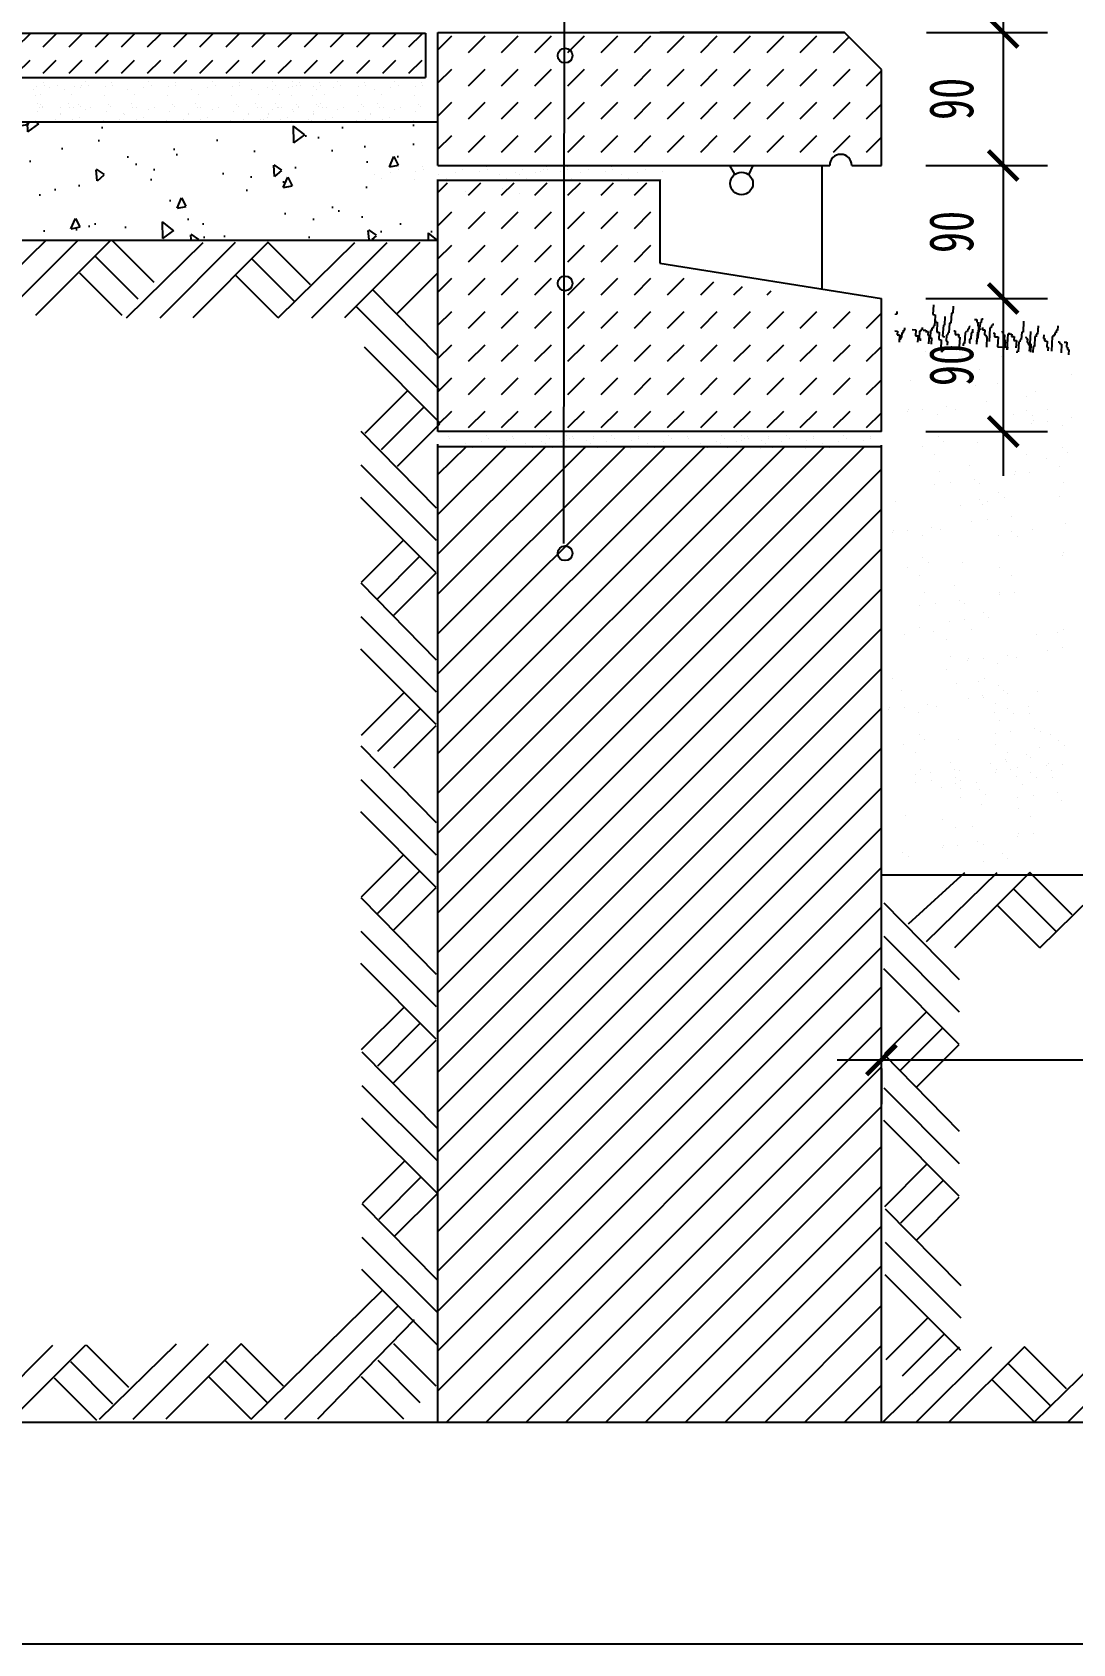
# Model space of a CAD drawing. Extents: x -2485 to 10115, y 1417 to 7253.
# Drawn here: x 2608 to 3312, y 2239 to 3329 of the extents above; entities that cross this region are included whole.
import ezdxf

# ---------------------------------------------------------------- set-up
doc = ezdxf.new("R2010")
doc.units = 0
doc.header["$MEASUREMENT"] = 0
doc.layers.get('0').update_dxf_attribs({"linetype": 'CONTINUOUS'})
doc.layers.get('DEFPOINTS').update_dxf_attribs({"linetype": 'CONTINUOUS'})
for name, color, linetype in [('LEVEL', 2, 'CONTINUOUS'), ('STAIR', 140, 'CONTINUOUS'), ('TEXT', 41, 'CONTINUOUS'), ('TREE', 3, 'CONTINUOUS')]:
    doc.layers.add(name, color=color, linetype=linetype)
doc.styles.add('HZ', font='simplex.shx', dxfattribs={"width": 0.7, "bigfont": 'hztxt.shx'})
doc.styles.add('XREF1$0$STYLE3', font='SimSun.ttf', dxfattribs={"width": 0.7})
doc.dimstyles.new('STANDARD-1', dxfattribs={"dimscale": 0, "dimtxt": 450, "dimasz": 300, "dimexe": 300, "dimexo": 300, "dimgap": 200, "dimtad": 1, "dimdec": 0, "dimzin": 0, "dimtxsty": 'HZ', "dimcen": 300, "dimdle": 300, "dimclrd": 40, "dimclre": 40, "dimclrt": 41, "dimazin": 3, "dimtfac": 1, "dimtdec": 0, "dimtofl": 0, "dimtmove": 0, "dimatfit": 3, "dimtvp": 1.5, "dimtolj": 1, "dimtzin": 0})

# ---------------------------------------------------------------- blocks, each defined once
blk = doc.blocks.new('DI')
at = {"layer": 'STAIR'}
for p, q in [((-51.9, -51), (0, 0)), ((-29.2, -51), (21.8, 0)), ((43.9, 0), (-7.2, -51)), ((73.4, -51), (124.4, 0)), ((146.5, 0), (95.4, -51)), ((72.5, -28.6), (43.9, 0)), ((50.6, -51), (102.6, 0)), ((175.8, -28.6), (147.2, 0)), ((32.8, -11.1), (61.4, -39.7)), ((136.2, -11.1), (164.8, -39.7)), ((21.8, -22.1), (50.4, -50.7)), ((125.2, -22.1), (153.8, -50.7))]:
    blk.add_line(p, q, dxfattribs=at)
blk = doc.blocks.new('_ARCHTICK')
at = {"color": 0, "linetype": 'BYBLOCK', "const_width": 0.15}
blk.add_lwpolyline([(-0.5, -0.5), (0.5, 0.5)], dxfattribs=at)
blk = doc.blocks.new('*D41')
at = {"layer": 'DEFPOINTS', "color": 0, "linetype": 'CONTINUOUS'}
for p in [(3182.5, 2658.5), (4682.3, 2658.5), (4682.3, 2634.3)]:
    blk.add_point(p, dxfattribs=at)
at = {"layer": 'TEXT', "color": 40, "linetype": 'CONTINUOUS'}
for p, q in [((3152.5, 2634.3), (4712.3, 2634.3)), ((3182.5, 2628.5), (3182.5, 2604.3)), ((4682.3, 2628.5), (4682.3, 2604.3))]:
    blk.add_line(p, q, dxfattribs=at)
at = {"layer": 'TEXT', "color": 40, "linetype": 'CONTINUOUS', "xscale": 20, "yscale": 20, "zscale": 20, "rotation": 180}
blk.add_blockref('_ARCHTICK', (3182.5, 2634.3), dxfattribs=at)
at = {"layer": 'TEXT', "color": 40, "linetype": 'CONTINUOUS', "xscale": 20, "yscale": 20, "zscale": 20}
blk.add_blockref('_ARCHTICK', (4682.3, 2634.3), dxfattribs=at)
at = {"layer": 'TEXT', "color": 41, "linetype": 'CONTINUOUS', "insert": (3932.4, 2669.3), "char_height": 30, "attachment_point": 5, "style": 'XREF1$0$STYLE3'}
blk.add_mtext('\\A1;1500', dxfattribs=at)
blk = doc.blocks.new('*D33')
at = {"layer": 'DEFPOINTS', "color": 0, "linetype": 'CONTINUOUS'}
for p in [(3182.5, 3149.3), (3182.5, 3059.3), (3264.9, 3059.3)]:
    blk.add_point(p, dxfattribs=at)
at = {"layer": 'TEXT', "color": 40, "linetype": 'CONTINUOUS'}
for p, q in [((3264.9, 3179.3), (3264.9, 3029.3)), ((3212.5, 3149.3), (3294.9, 3149.3)), ((3212.5, 3059.3), (3294.9, 3059.3))]:
    blk.add_line(p, q, dxfattribs=at)
at = {"layer": 'TEXT', "color": 40, "linetype": 'CONTINUOUS', "xscale": 20, "yscale": 20, "zscale": 20}
for p, rotation in [((3264.9, 3149.3), 90), ((3264.9, 3059.3), 270)]:
    blk.add_blockref('_ARCHTICK', p, dxfattribs=dict(at, rotation=rotation))
at = {"layer": 'TEXT', "color": 41, "linetype": 'CONTINUOUS', "insert": (3229.9, 3104.3), "char_height": 30, "attachment_point": 5, "rotation": 90, "style": 'XREF1$0$STYLE3'}
blk.add_mtext('\\A1;90', dxfattribs=at)
blk = doc.blocks.new('*D34')
at = {"layer": 'DEFPOINTS', "color": 0, "linetype": 'CONTINUOUS'}
for p in [(3182.5, 3239.3), (3182.5, 3149.3), (3264.9, 3149.3)]:
    blk.add_point(p, dxfattribs=at)
at = {"layer": 'TEXT', "color": 40, "linetype": 'CONTINUOUS'}
for p, q in [((3264.9, 3269.3), (3264.9, 3119.3)), ((3212.5, 3239.3), (3294.9, 3239.3)), ((3212.5, 3149.3), (3294.9, 3149.3))]:
    blk.add_line(p, q, dxfattribs=at)
at = {"layer": 'TEXT', "color": 40, "linetype": 'CONTINUOUS', "xscale": 20, "yscale": 20, "zscale": 20}
for p, rotation in [((3264.9, 3239.3), 90), ((3264.9, 3149.3), 270)]:
    blk.add_blockref('_ARCHTICK', p, dxfattribs=dict(at, rotation=rotation))
at = {"layer": 'TEXT', "color": 41, "linetype": 'CONTINUOUS', "insert": (3229.9, 3194.3), "char_height": 30, "attachment_point": 5, "rotation": 90, "style": 'XREF1$0$STYLE3'}
blk.add_mtext('\\A1;90', dxfattribs=at)
blk = doc.blocks.new('*D35')
at = {"layer": 'DEFPOINTS', "color": 0, "linetype": 'CONTINUOUS'}
for p in [(3183, 3329.2), (3182.5, 3239.3), (3264.9, 3239.3)]:
    blk.add_point(p, dxfattribs=at)
at = {"layer": 'TEXT', "color": 40, "linetype": 'CONTINUOUS'}
for p, q in [((3264.9, 3359.2), (3264.9, 3209.3)), ((3213, 3329.2), (3294.9, 3329.2)), ((3212.5, 3239.3), (3294.9, 3239.3))]:
    blk.add_line(p, q, dxfattribs=at)
at = {"layer": 'TEXT', "color": 40, "linetype": 'CONTINUOUS', "xscale": 20, "yscale": 20, "zscale": 20}
for p, rotation in [((3264.9, 3329.2), 90), ((3264.9, 3239.3), 270)]:
    blk.add_blockref('_ARCHTICK', p, dxfattribs=dict(at, rotation=rotation))
at = {"layer": 'TEXT', "color": 41, "linetype": 'CONTINUOUS', "insert": (3229.9, 3284.3), "char_height": 30, "attachment_point": 5, "rotation": 90, "style": 'XREF1$0$STYLE3'}
blk.add_mtext('\\A1;90', dxfattribs=at)

msp = doc.modelspace()

# ---------------------------------------------------------------- hatches: boundary and pattern name
at = {"layer": 'STAIR', "linetype": 'CONTINUOUS'}
h = msp.add_hatch(dxfattribs=at)
h.set_pattern_fill('DASH', color=256, scale=100, angle=45, style=0)
h.set_pattern_definition([(45, (-107860248.553, -19142268.414), (2e-15, 17.6776695297), [12.5, -12.5])])
h.paths.add_polyline_path([(2874, 3298.7), (2874, 3328.7), (2534, 3328.7), (2534, 3298.7)])
at = {"layer": 'STAIR'}
h = msp.add_hatch(dxfattribs=at)
h.set_pattern_fill('DASH', color=256, scale=5, angle=45, style=0)
h.set_pattern_definition([(45, (45244.983, -14712.182), (2e-15, 22.4506403), [15.875, -15.875])])
h.paths.add_polyline_path([(3147.5, 3239.3, -1), (3162.5, 3239.3), (3182.5, 3239.3), (3182.5, 3304.3), (3157.5, 3329.3), (3032.5, 3329.3), (2882.5, 3329.3), (2882.5, 3239.3)])
h = msp.add_hatch(dxfattribs=at)
h.set_pattern_fill('AR-CONC', color=256, scale=0.4, angle=45, style=0)
h.set_pattern_definition([(95, (45244.98, -14712.18), (56.03786, 47.02135), [7.62, -83.82]), (40, (45244.98, -14712.18), (-64.00716, 44.0708), [6.096, -67.056]), (145.451, (45249.65, -14708.264), (-7.96886, 91.0921), [6.476, -71.236]), (91.1842, (45230.61, -14697.81), (88.5641, 64.78137), [11.43, -125.73]), (141.6356, (45237.99, -14692.42), (-2.83446, 137.13057), [9.714, -106.854]), (36.184, (45230.61, -14697.81), (-2.83423, 137.13055), [9.144, -100.584]), (66, (45241.39, -14694.22), (71.80822, 13.95811), [7.62, -83.82]), (11, (45241.39, -14694.22), (-34.61597, 69.57648), [6.096, -67.056]), (116.4514, (45247.375, -14693.06), (37.19202, 83.53458), [6.476, -71.236]), (82.5, (45244.983, -14712.182), (-23.042188, 24.789365), [0, -66.2432, 0, -68.072, 0, -67.31]), (52.5, (45244.983, -14712.182), (-9.43589, 47.2348), [0, -38.8112, 0, -64.7192, 0, -25.654]), (12.5, (45228.962, -14728.203), (39.971145, 36.730478), [0, -25.4, 0, -79.248, 0, -105.156]), (2.5, (45221.78, -14735.387), (34.70556, 49.088957), [0, -33.02, 0, -52.6288, 0, -74.676])])
h.paths.add_polyline_path([(2269.6, 3268.6), (2882, 3268.6), (2882, 3189.3), (2269.6, 3189.3)])
h = msp.add_hatch(dxfattribs=at)
h.set_pattern_fill('DASH', color=256, scale=5, angle=45, style=0)
h.set_pattern_definition([(45, (45244.983, -14718.976), (2e-15, 22.4506403), [15.875, -15.875])])
h.paths.add_polyline_path([(3032.5, 3166.4), (3032.5, 3227.5), (2882.5, 3227.5), (2882.5, 3052.6), (3182.5, 3052.6), (3182.5, 3142.6)])

# ---------------------------------------------------------------- linework, layer by layer
at = {"color": 40, "linetype": 'BYBLOCK'}
for p, q in [((3142.5, 3155.7), (3142.5, 3239.3)), ((4382.5, 2759.3), (3182.5, 2759.3))]:
    msp.add_line(p, q, dxfattribs=at)
at = {"layer": 'LEVEL', "linetype": 'CONTINUOUS'}
for p, q in [((2256, 3328.7), (2874, 3328.7)), ((2874, 3328.7), (2874, 3298.7)), ((2256, 3298.7), (2874, 3298.7)), ((2256, 3268.7), (2882.5, 3268.7)), ((2256, 3188.7), (2882.5, 3188.7))]:
    msp.add_line(p, q, dxfattribs=at)
at = {"layer": 'LEVEL'}
for p, q in [((2882.5, 3329.3), (3157.5, 3329.3)), ((2882.5, 3239.3), (2882.5, 3329.3)), ((3157.5, 3329.3), (3032.5, 3329.3)), ((3182.5, 3304.3), (3157.5, 3329.3)), ((3182.5, 3239.3), (3182.5, 3304.3)), ((2882.5, 3239.3), (3147.5, 3239.3)), ((3083.4, 3233.3), (3079.9, 3239.3)), ((3092.8, 3233), (3095.7, 3239.3)), ((3162.5, 3239.3), (3182.5, 3239.3)), ((2882.5, 3059.3), (2882.5, 3229.8)), ((2882.5, 3229.3), (3032.5, 3229.3)), ((3032.5, 3229.8), (3032.5, 3173.2)), ((3032.5, 3173.2), (3182.5, 3149.3)), ((3182.5, 3059.3), (3182.5, 3149.3)), ((3182.5, 3059.3), (2882.5, 3059.3)), ((2882.5, 2389.3), (2882.5, 3050.7)), ((2882.5, 3049.3), (3182.5, 3049.3)), ((3182.5, 2389.3), (3182.5, 3050)), ((2256, 2389.3), (5279.3, 2389.3)), ((2256, 2239.3), (5279.3, 2239.3))]:
    msp.add_line(p, q, dxfattribs=at)
at = {"layer": 'LEVEL', "linetype": 'CONTINUOUS'}
for centre in [(2968.5, 3313.6), (2968.5, 3159.5), (2968.5, 2977)]:
    msp.add_circle(centre, 5, dxfattribs=at)
at = {"layer": 'LEVEL'}
msp.add_circle((3087.9, 3227.1), 7.67, dxfattribs=at)
msp.add_arc((3155, 3239.3), 7.5, 0, 180, dxfattribs=at)
at = {"layer": 'STAIR', "linetype": 'CONTINUOUS'}
for p, q in [((2611.2, 3292.6), (2611.2, 3292.6)), ((2615.6, 3295.3), (2615.6, 3295.3)), ((2616, 3293.7), (2616, 3293.7)), ((2625.1, 3293.5), (2625.1, 3293.5)), ((2636.7, 3292.6), (2636.7, 3292.6)), ((2641.6, 3293.7), (2641.6, 3293.7)), ((2643.7, 3296), (2643.7, 3296)), ((2645.8, 3293.5), (2645.8, 3293.5)), ((2657.4, 3292.6), (2657.4, 3292.6)), ((2661.8, 3295.3), (2661.8, 3295.3)), ((2662.3, 3293.7), (2662.3, 3293.7)), ((2686.5, 3296), (2686.5, 3296)), ((2688.5, 3293.5), (2688.5, 3293.5)), ((2700.1, 3292.6), (2700.1, 3292.6)), ((2704.6, 3295.3), (2704.6, 3295.3)), ((2705, 3293.7), (2705, 3293.7)), ((2729.9, 3296), (2729.9, 3296)), ((2732, 3293.5), (2732, 3293.5)), ((2743.6, 3292.6), (2743.6, 3292.6)), ((2748, 3295.3), (2748, 3295.3)), ((2748.5, 3293.7), (2748.5, 3293.7)), ((2770.6, 3296), (2770.6, 3296)), ((2772.7, 3293.5), (2772.7, 3293.5)), ((2784.3, 3292.6), (2784.3, 3292.6)), ((2784.4, 3296), (2784.4, 3296)), ((2786.5, 3293.5), (2786.5, 3293.5)), ((2788.7, 3295.3), (2788.7, 3295.3)), ((2789.2, 3293.7), (2789.2, 3293.7)), ((2798.1, 3292.6), (2798.1, 3292.6)), ((2802.5, 3295.3), (2802.5, 3295.3)), ((2803, 3293.7), (2803, 3293.7)), ((2814.8, 3296), (2814.8, 3296)), ((2816.8, 3293.5), (2816.8, 3293.5)), ((2828.4, 3292.6), (2828.4, 3292.6)), ((2832.9, 3295.3), (2832.9, 3295.3)), ((2833.3, 3293.7), (2833.3, 3293.7)), ((2853.4, 3296), (2853.4, 3296)), ((2855.5, 3293.5), (2855.5, 3293.5)), ((2867, 3292.6), (2867, 3292.6)), ((2871.5, 3295.3), (2871.5, 3295.3)), ((2871.9, 3293.7), (2871.9, 3293.7)), ((2608.9, 3290.5), (2608.9, 3290.5)), ((2610.5, 3286.8), (2610.5, 3286.8)), ((2613.7, 3287.5), (2613.7, 3287.5)), ((2619.8, 3291.8), (2619.8, 3291.8)), ((2629.6, 3290.5), (2629.6, 3290.5)), ((2634.4, 3287.5), (2634.4, 3287.5)), ((2640.5, 3291.8), (2640.5, 3291.8)), ((2656.8, 3286.8), (2656.8, 3286.8)), ((2672.4, 3290.5), (2672.4, 3290.5)), ((2677.2, 3287.5), (2677.2, 3287.5)), ((2683.3, 3291.8), (2683.3, 3291.8)), ((2699.5, 3286.8), (2699.5, 3286.8)), ((2715.8, 3290.5), (2715.8, 3290.5)), ((2720.6, 3287.5), (2720.6, 3287.5)), ((2726.7, 3291.8), (2726.7, 3291.8)), ((2743, 3286.8), (2743, 3286.8)), ((2756.5, 3290.5), (2756.5, 3290.5)), ((2761.3, 3287.5), (2761.3, 3287.5)), ((2767.4, 3291.8), (2767.4, 3291.8)), ((2770.3, 3290.5), (2770.3, 3290.5)), ((2775.1, 3287.5), (2775.1, 3287.5)), ((2781.2, 3291.8), (2781.2, 3291.8)), ((2783.7, 3286.8), (2783.7, 3286.8)), ((2797.5, 3286.8), (2797.5, 3286.8)), ((2800.6, 3290.5), (2800.6, 3290.5)), ((2805.5, 3287.5), (2805.5, 3287.5)), ((2811.6, 3291.8), (2811.6, 3291.8)), ((2827.8, 3286.8), (2827.8, 3286.8)), ((2839.3, 3290.5), (2839.3, 3290.5)), ((2844.1, 3287.5), (2844.1, 3287.5)), ((2850.2, 3291.8), (2850.2, 3291.8)), ((2866.4, 3286.8), (2866.4, 3286.8)), ((2611.5, 3280.9), (2611.5, 3280.9)), ((2611.6, 3275.5), (2611.6, 3275.5)), ((2612.7, 3278.2), (2612.7, 3278.2)), ((2613.6, 3280.3), (2613.6, 3280.3)), ((2614.9, 3279.4), (2614.9, 3279.4)), ((2615.2, 3278.3), (2615.2, 3278.3)), ((2624, 3270.3), (2624, 3270.3)), ((2627, 3278.8), (2627, 3278.8)), ((2627.2, 3274.4), (2627.2, 3274.4)), ((2627.4, 3273.7), (2627.4, 3273.7)), ((2632.2, 3280.9), (2632.2, 3280.9)), ((2633.4, 3278.2), (2633.4, 3278.2)), ((2635.4, 3270.5), (2635.4, 3270.5)), ((2635.9, 3278.3), (2635.9, 3278.3)), ((2639.2, 3280.3), (2639.2, 3280.3)), ((2640.3, 3271.6), (2640.3, 3271.6)), ((2640.5, 3279.4), (2640.5, 3279.4)), ((2643.7, 3277.3), (2643.7, 3277.3)), ((2647.7, 3278.8), (2647.7, 3278.8)), ((2657.9, 3275.5), (2657.9, 3275.5)), ((2659.9, 3280.3), (2659.9, 3280.3)), ((2661.2, 3279.4), (2661.2, 3279.4)), ((2666.8, 3270.3), (2666.8, 3270.3)), ((2670, 3274.4), (2670, 3274.4)), ((2670.1, 3273.7), (2670.1, 3273.7)), ((2675, 3280.9), (2675, 3280.9)), ((2676.1, 3278.2), (2676.1, 3278.2)), ((2678.2, 3270.5), (2678.2, 3270.5)), ((2678.6, 3278.3), (2678.6, 3278.3)), ((2683, 3271.6), (2683, 3271.6)), ((2686.4, 3277.3), (2686.4, 3277.3)), ((2690.4, 3278.8), (2690.4, 3278.8)), ((2700.6, 3275.5), (2700.6, 3275.5)), ((2702.6, 3280.3), (2702.6, 3280.3)), ((2703.9, 3279.4), (2703.9, 3279.4)), ((2710.2, 3270.3), (2710.2, 3270.3)), ((2713.4, 3274.4), (2713.4, 3274.4)), ((2713.6, 3273.7), (2713.6, 3273.7)), ((2718.4, 3280.9), (2718.4, 3280.9)), ((2719.6, 3278.2), (2719.6, 3278.2)), ((2721.6, 3270.5), (2721.6, 3270.5)), ((2722.1, 3278.3), (2722.1, 3278.3)), ((2726.5, 3271.6), (2726.5, 3271.6)), ((2729.9, 3277.3), (2729.9, 3277.3)), ((2733.9, 3278.8), (2733.9, 3278.8)), ((2744.1, 3275.5), (2744.1, 3275.5)), ((2746.1, 3280.3), (2746.1, 3280.3)), ((2747.4, 3279.4), (2747.4, 3279.4)), ((2750.9, 3270.3), (2750.9, 3270.3)), ((2754.1, 3274.4), (2754.1, 3274.4)), ((2754.3, 3273.7), (2754.3, 3273.7)), ((2759.1, 3280.9), (2759.1, 3280.9)), ((2760.3, 3278.2), (2760.3, 3278.2)), ((2762.3, 3270.5), (2762.3, 3270.5)), ((2762.8, 3278.3), (2762.8, 3278.3)), ((2764.7, 3270.3), (2764.7, 3270.3)), ((2767.2, 3271.6), (2767.2, 3271.6)), ((2767.9, 3274.4), (2767.9, 3274.4)), ((2768.1, 3273.7), (2768.1, 3273.7)), ((2770.6, 3277.3), (2770.6, 3277.3)), ((2772.9, 3280.9), (2772.9, 3280.9)), ((2774.1, 3278.2), (2774.1, 3278.2)), ((2774.6, 3278.8), (2774.6, 3278.8)), ((2776.1, 3270.5), (2776.1, 3270.5)), ((2776.6, 3278.3), (2776.6, 3278.3)), ((2781, 3271.6), (2781, 3271.6)), ((2784.4, 3277.3), (2784.4, 3277.3)), ((2784.8, 3275.5), (2784.8, 3275.5)), ((2786.8, 3280.3), (2786.8, 3280.3)), ((2788.1, 3279.4), (2788.1, 3279.4)), ((2788.4, 3278.8), (2788.4, 3278.8)), ((2795.1, 3270.3), (2795.1, 3270.3)), ((2798.2, 3274.4), (2798.2, 3274.4)), ((2798.4, 3273.7), (2798.4, 3273.7)), ((2798.6, 3275.5), (2798.6, 3275.5)), ((2800.6, 3280.3), (2800.6, 3280.3)), ((2801.9, 3279.4), (2801.9, 3279.4)), ((2803.2, 3280.9), (2803.2, 3280.9)), ((2804.4, 3278.2), (2804.4, 3278.2)), ((2806.4, 3270.5), (2806.4, 3270.5)), ((2806.9, 3278.3), (2806.9, 3278.3)), ((2811.3, 3271.6), (2811.3, 3271.6)), ((2814.7, 3277.3), (2814.7, 3277.3)), ((2818.7, 3278.8), (2818.7, 3278.8)), ((2828.9, 3275.5), (2828.9, 3275.5)), ((2830.9, 3280.3), (2830.9, 3280.3)), ((2832.2, 3279.4), (2832.2, 3279.4)), ((2833.7, 3270.3), (2833.7, 3270.3)), ((2836.9, 3274.4), (2836.9, 3274.4)), ((2837, 3273.7), (2837, 3273.7)), ((2841.9, 3280.9), (2841.9, 3280.9)), ((2843, 3278.2), (2843, 3278.2)), ((2845.1, 3270.5), (2845.1, 3270.5)), ((2845.5, 3278.3), (2845.5, 3278.3)), ((2849.9, 3271.6), (2849.9, 3271.6)), ((2853.3, 3277.3), (2853.3, 3277.3)), ((2857.3, 3278.8), (2857.3, 3278.8)), ((2867.5, 3275.5), (2867.5, 3275.5)), ((2869.5, 3280.3), (2869.5, 3280.3)), ((2870.8, 3279.4), (2870.8, 3279.4)), ((2610, 3270), (2610, 3270)), ((2656.2, 3270), (2656.2, 3270)), ((2698.9, 3270), (2698.9, 3270)), ((2742.4, 3270), (2742.4, 3270)), ((2783.1, 3270), (2783.1, 3270)), ((2796.9, 3270), (2796.9, 3270)), ((2827.2, 3270), (2827.2, 3270)), ((2865.8, 3270), (2865.8, 3270)), ((2853.8, 3238.9), (2853.8, 3238.9)), ((2871.9, 3238.3), (2871.9, 3238.3)), ((2897.3, 3238.9), (2897.3, 3238.9)), ((2915.4, 3238.3), (2915.4, 3238.3)), ((2938, 3238.9), (2938, 3238.9)), ((2951.8, 3238.9), (2951.8, 3238.9)), ((2956.1, 3238.3), (2956.1, 3238.3)), ((2969.9, 3238.3), (2969.9, 3238.3)), ((2982.1, 3238.9), (2982.1, 3238.9)), ((3000.2, 3238.3), (3000.2, 3238.3)), ((3020.7, 3238.9), (3020.7, 3238.9)), ((2839.7, 3233.5), (2839.7, 3233.5)), ((2844.5, 3230.4), (2844.5, 3230.4)), ((2850.6, 3234.7), (2850.6, 3234.7)), ((2855.9, 3236.4), (2855.9, 3236.4)), ((2866.8, 3229.8), (2866.8, 3229.8)), ((2867.5, 3235.5), (2867.5, 3235.5)), ((2872.4, 3236.6), (2872.4, 3236.6)), ((2883.1, 3233.5), (2883.1, 3233.5)), ((2888, 3230.4), (2888, 3230.4)), ((2894.1, 3234.7), (2894.1, 3234.7)), ((2899.3, 3236.4), (2899.3, 3236.4)), ((2910.3, 3229.8), (2910.3, 3229.8)), ((2910.9, 3235.5), (2910.9, 3235.5)), ((2915.8, 3236.6), (2915.8, 3236.6)), ((2923.8, 3233.5), (2923.8, 3233.5)), ((2928.7, 3230.4), (2928.7, 3230.4)), ((2934.8, 3234.7), (2934.8, 3234.7)), ((2937.6, 3233.5), (2937.6, 3233.5)), ((2940, 3236.4), (2940, 3236.4)), ((2942.5, 3230.4), (2942.5, 3230.4)), ((2948.6, 3234.7), (2948.6, 3234.7)), ((2951, 3229.8), (2951, 3229.8)), ((2951.6, 3235.5), (2951.6, 3235.5)), ((2953.8, 3236.4), (2953.8, 3236.4)), ((2956.5, 3236.6), (2956.5, 3236.6)), ((2964.8, 3229.8), (2964.8, 3229.8)), ((2965.4, 3235.5), (2965.4, 3235.5)), ((2968, 3233.5), (2968, 3233.5)), ((2970.3, 3236.6), (2970.3, 3236.6)), ((2972.8, 3230.4), (2972.8, 3230.4)), ((2978.9, 3234.7), (2978.9, 3234.7)), ((2984.2, 3236.4), (2984.2, 3236.4)), ((2995.1, 3229.8), (2995.1, 3229.8)), ((2995.8, 3235.5), (2995.8, 3235.5)), ((3000.6, 3236.6), (3000.6, 3236.6)), ((3006.6, 3233.5), (3006.6, 3233.5)), ((3011.4, 3230.4), (3011.4, 3230.4)), ((3017.5, 3234.7), (3017.5, 3234.7)), ((3022.8, 3236.4), (3022.8, 3236.4)), ((3033.8, 3229.8), (3033.8, 3229.8)), ((3034.4, 3235.5), (3034.4, 3235.5)), ((2901.2, 3221.7), (2901.2, 3221.7)), ((2926.4, 3223.9), (2926.4, 3223.9)), ((2937.9, 3220.3), (2937.9, 3220.3)), ((2889.6, 3056.2), (2889.6, 3056.2)), ((2890, 3054.5), (2890, 3054.5)), ((2911.8, 3052.7), (2911.8, 3052.7)), ((2915, 3056.8), (2915, 3056.8)), ((2917, 3054.3), (2917, 3054.3)), ((2928.6, 3053.5), (2928.6, 3053.5)), ((2933.1, 3056.2), (2933.1, 3056.2)), ((2933.5, 3054.5), (2933.5, 3054.5)), ((2952.5, 3052.7), (2952.5, 3052.7)), ((2955.7, 3056.8), (2955.7, 3056.8)), ((2957.7, 3054.3), (2957.7, 3054.3)), ((2966.3, 3052.7), (2966.3, 3052.7)), ((2969.3, 3053.5), (2969.3, 3053.5)), ((2969.4, 3056.8), (2969.4, 3056.8)), ((2971.5, 3054.3), (2971.5, 3054.3)), ((2973.8, 3056.2), (2973.8, 3056.2)), ((2974.2, 3054.5), (2974.2, 3054.5)), ((2983.1, 3053.5), (2983.1, 3053.5)), ((2987.6, 3056.2), (2987.6, 3056.2)), ((2988, 3054.5), (2988, 3054.5)), ((2996.6, 3052.7), (2996.6, 3052.7)), ((2999.8, 3056.8), (2999.8, 3056.8)), ((3001.8, 3054.3), (3001.8, 3054.3)), ((3013.4, 3053.5), (3013.4, 3053.5)), ((3017.9, 3056.2), (3017.9, 3056.2)), ((3018.3, 3054.5), (3018.3, 3054.5)), ((3035.2, 3052.7), (3035.2, 3052.7)), ((3038.4, 3056.8), (3038.4, 3056.8)), ((3040.5, 3054.3), (3040.5, 3054.3)), ((3051.4, 3056.2), (3051.4, 3056.2)), ((3051.8, 3054.5), (3051.8, 3054.5)), ((3070.8, 3052.7), (3070.8, 3052.7)), ((3074, 3056.8), (3074, 3056.8)), ((3076.1, 3054.3), (3076.1, 3054.3)), ((3084.6, 3052.7), (3084.6, 3052.7)), ((3087.7, 3053.5), (3087.7, 3053.5)), ((3087.8, 3056.8), (3087.8, 3056.8)), ((3089.9, 3054.3), (3089.9, 3054.3)), ((3092.1, 3056.2), (3092.1, 3056.2)), ((3092.5, 3054.5), (3092.5, 3054.5)), ((3101.5, 3053.5), (3101.5, 3053.5)), ((3105.9, 3056.2), (3105.9, 3056.2)), ((3106.3, 3054.5), (3106.3, 3054.5)), ((3115, 3052.7), (3115, 3052.7)), ((3118.2, 3056.8), (3118.2, 3056.8)), ((3120.2, 3054.3), (3120.2, 3054.3)), ((3131.8, 3053.5), (3131.8, 3053.5)), ((3136.3, 3056.2), (3136.3, 3056.2)), ((3136.7, 3054.5), (3136.7, 3054.5)), ((3153.6, 3052.7), (3153.6, 3052.7)), ((3156.8, 3056.8), (3156.8, 3056.8)), ((3158.8, 3054.3), (3158.8, 3054.3)), ((3170.4, 3053.5), (3170.4, 3053.5)), ((3174.9, 3056.2), (3174.9, 3056.2)), ((3175.3, 3054.5), (3175.3, 3054.5)), ((2900.8, 3051.4), (2900.8, 3051.4)), ((2905.7, 3048.4), (2905.7, 3048.4)), ((2928, 3047.7), (2928, 3047.7)), ((2941.5, 3051.4), (2941.5, 3051.4)), ((2946.4, 3048.4), (2946.4, 3048.4)), ((2955.3, 3051.4), (2955.3, 3051.4)), ((2960.2, 3048.4), (2960.2, 3048.4)), ((2968.7, 3047.7), (2968.7, 3047.7)), ((2982.5, 3047.7), (2982.5, 3047.7)), ((2985.7, 3051.4), (2985.7, 3051.4)), ((2990.5, 3048.4), (2990.5, 3048.4)), ((3012.8, 3047.7), (3012.8, 3047.7)), ((3024.3, 3051.4), (3024.3, 3051.4)), ((3029.1, 3048.4), (3029.1, 3048.4)), ((3059.9, 3051.4), (3059.9, 3051.4)), ((3064.7, 3048.4), (3064.7, 3048.4)), ((3073.7, 3051.4), (3073.7, 3051.4)), ((3078.5, 3048.4), (3078.5, 3048.4)), ((3087, 3047.7), (3087, 3047.7)), ((3100.8, 3047.7), (3100.8, 3047.7)), ((3104, 3051.4), (3104, 3051.4)), ((3108.9, 3048.4), (3108.9, 3048.4)), ((3131.2, 3047.7), (3131.2, 3047.7)), ((3142.6, 3051.4), (3142.6, 3051.4)), ((3147.5, 3048.4), (3147.5, 3048.4)), ((3169.8, 3047.7), (3169.8, 3047.7))]:
    msp.add_line(p, q, dxfattribs=at)
at = {"layer": 'STAIR'}
for p, q in [((2671.8, 3136.2), (2723.7, 3187.2)), ((2694.5, 3136.2), (2745.5, 3187.3)), ((2767.6, 3187.3), (2716.6, 3136.2)), ((2796.2, 3158.6), (2767.6, 3187.2)), ((2774.4, 3136.2), (2826.3, 3187.2)), ((2797.1, 3136.2), (2848.1, 3187.2)), ((2870.2, 3187.2), (2819.2, 3136.2)), ((2756.5, 3176.2), (2785.1, 3147.6)), ((2745.5, 3165.1), (2774.1, 3136.5)), ((2855.1, 3139.3), (2882.2, 3166.4)), ((2838.6, 3155), (2882.2, 3110.8)), ((2827.3, 3143.7), (2883.7, 3087.4)), ((2883.7, 3065.3), (2832.7, 3116.4)), ((2861.6, 3086.6), (2833, 3058)), ((2872.7, 3075.6), (2844.1, 3047)), ((2855.1, 3035.9), (2883.7, 3064.6)), ((2882.5, 2760.7), (3171.1, 3049.3)), ((2882.5, 2787.7), (3144.1, 3049.3)), ((2882.5, 2814.6), (3117.2, 3049.3)), ((2882.5, 2841.6), (3090.2, 3049.3)), ((2882.5, 2868.5), (3063.3, 3049.3)), ((2882.5, 2895.5), (3036.4, 3049.3)), ((2882.5, 2922.4), (3009.4, 3049.3)), ((2882.5, 2949.3), (2982.5, 3049.3)), ((2882.5, 2976.3), (2955.5, 3049.3)), ((2882.5, 3003.2), (2928.6, 3049.3)), ((2882.5, 3030.2), (2901.7, 3049.3)), ((2882.5, 2733.8), (3182.5, 3033.8)), ((2882.5, 2706.9), (3182.5, 3006.9)), ((2882.5, 2679.9), (3182.5, 2979.9)), ((2882.5, 2653), (3182.5, 2953)), ((2882.5, 2626), (3182.5, 2926)), ((2882.5, 2599.1), (3182.5, 2899.1)), ((2882.5, 2572.2), (3182.5, 2872.2)), ((2882.5, 2545.2), (3182.5, 2845.2)), ((2882.5, 2518.3), (3182.5, 2818.3)), ((2882.5, 2491.3), (3182.5, 2791.3)), ((2882.5, 2464.4), (3182.5, 2764.4)), ((3200.9, 2726.3), (3239, 2761.1)), ((3213, 2714.3), (3260.9, 2761.1)), ((3283, 2761.1), (3231.9, 2710.1)), ((3311.5, 2732.5), (3282.9, 2761.1)), ((3289.7, 2710.1), (3341.6, 2761.1)), ((3271.9, 2750.1), (3300.5, 2721.4)), ((2882.5, 2437.5), (3182.5, 2737.5)), ((3260.8, 2739), (3289.4, 2710.4)), ((2882.5, 2410.5), (3182.5, 2710.5)), ((2888.2, 2389.3), (3182.5, 2683.6)), ((2915.2, 2389.3), (3182.5, 2656.6)), ((2831, 2639.7), (2882.1, 2587.8)), ((2942.1, 2389.3), (3182.5, 2629.7)), ((2831, 2617), (2882.1, 2566)), ((2882.1, 2543.9), (2831, 2594.9)), ((2969.1, 2389.3), (3182.5, 2602.8)), ((2996, 2389.3), (3182.5, 2575.8)), ((2860, 2566), (2831.4, 2537.4)), ((2871, 2555), (2842.4, 2526.4)), ((2853.4, 2515.3), (2882.1, 2543.9)), ((3022.9, 2389.3), (3182.5, 2548.9)), ((2831, 2537.1), (2882.1, 2485.2)), ((3185.1, 2533.6), (3236.2, 2481.7)), ((3049.9, 2389.3), (3182.5, 2521.9)), ((2831, 2514.4), (2882.1, 2463.4)), ((3185.1, 2510.9), (3236.2, 2459.9)), ((2882.1, 2441.3), (2831, 2492.4)), ((3076.8, 2389.3), (3182.5, 2495)), ((3236.2, 2437.8), (3185.1, 2488.9)), ((2756.1, 2391.2), (2844.9, 2478.5)), ((2778.8, 2391.2), (2855.5, 2467.9)), ((3103.8, 2389.3), (3182.5, 2468.1)), ((2866.3, 2458.4), (2800.9, 2391.2)), ((3214, 2459.9), (3185.4, 2431.3)), ((2653.6, 2391.2), (2705.5, 2442.2)), ((2676.2, 2391.2), (2727.3, 2442.2)), ((2749.4, 2442.2), (2698.3, 2391.2)), ((2777.9, 2413.6), (2749.3, 2442.2)), ((2881.3, 2413.6), (2852.7, 2442.2)), ((3225.1, 2448.9), (3196.5, 2420.3)), ((2738.3, 2431.1), (2766.9, 2402.5)), ((2841.7, 2431.1), (2870.3, 2402.5)), ((3130.7, 2389.3), (3182.5, 2441.1)), ((2727.2, 2420.1), (2755.8, 2391.5)), ((2830.6, 2420.1), (2859.2, 2391.5)), ((3157.6, 2389.3), (3182.5, 2414.2))]:
    msp.add_line(p, q, dxfattribs=at)
at = {"layer": 'TEXT', "linetype": 'CONTINUOUS'}
msp.add_line((2967.7, 2983.6), (2968.6, 3705.2), dxfattribs=at)
at = {"layer": 'TREE', "linetype": 'CONTINUOUS'}
for p, q in [((3193.1, 3139), (3193.2, 3140.6)), ((3217.7, 3145), (3217.3, 3138.4)), ((3231, 3144.2), (3230.7, 3139.3)), ((3192.3, 3138.2), (3192.3, 3139)), ((3192.3, 3139), (3193.1, 3139)), ((3198.3, 3127.8), (3198.4, 3129.5)), ((3210.1, 3129.6), (3210, 3128)), ((3216.7, 3129.3), (3216.6, 3127.6)), ((3217.6, 3129.2), (3216.7, 3129.3)), ((3217.3, 3138.4), (3218.9, 3138.3)), ((3217.7, 3130.9), (3217.6, 3129.2)), ((3218.5, 3130.8), (3217.7, 3130.9)), ((3218.7, 3134.1), (3218.5, 3130.8)), ((3218.9, 3138.3), (3218.6, 3133.3)), ((3218.6, 3133.3), (3220.3, 3133.2)), ((3219.5, 3134.1), (3218.7, 3134.1)), ((3220.3, 3133.2), (3219.9, 3126.6)), ((3224.4, 3131.3), (3223.9, 3123.8)), ((3225.2, 3131.3), (3224.4, 3131.3)), ((3225.5, 3137.1), (3225.2, 3131.3)), ((3228.6, 3132.7), (3228.2, 3126.1)), ((3229.4, 3132.7), (3228.6, 3132.7)), ((3229.8, 3139.3), (3229.4, 3132.7)), ((3230.7, 3139.3), (3229.8, 3139.3)), ((3240.9, 3128.7), (3240.8, 3127)), ((3241.7, 3128.6), (3240.9, 3128.7)), ((3241.8, 3130.3), (3241.7, 3128.6)), ((3242.6, 3130.2), (3241.8, 3130.3)), ((3244.2, 3128.5), (3244.1, 3126)), ((3245.4, 3135.1), (3247.1, 3135)), ((3247.1, 3135), (3247, 3133.3)), ((3247, 3133.3), (3247.8, 3133.3)), ((3247.8, 3133.3), (3247.7, 3130.8)), ((3247.7, 3130.8), (3248.5, 3130.7)), ((3248, 3122.4), (3248.5, 3129.9)), ((3248.5, 3130.7), (3248.4, 3129.1)), ((3248.4, 3129.1), (3249.2, 3129)), ((3248.5, 3129.9), (3249.3, 3129.8)), ((3249.2, 3129), (3249.2, 3128.2)), ((3249.3, 3129.8), (3249.5, 3133.2)), ((3249.5, 3133.2), (3250.3, 3133.1)), ((3250.3, 3133.1), (3250.5, 3135.6)), ((3250.5, 3135.6), (3251.3, 3135.5)), ((3250.9, 3129.7), (3250.8, 3128.1)), ((3255.9, 3129.4), (3255.4, 3120.3)), ((3256.8, 3129.4), (3255.9, 3129.4)), ((3256.9, 3131.1), (3256.8, 3129.4)), ((3257.7, 3131), (3256.9, 3131.1)), ((3258.6, 3131.8), (3257.7, 3131.8)), ((3257.7, 3131.8), (3257.7, 3131)), ((3278.7, 3133.9), (3278.3, 3126.5)), ((3288.5, 3130.9), (3288.2, 3125.1)), ((3301.9, 3130.9), (3301.7, 3127.6)), ((3191.6, 3127.4), (3193.3, 3127.3)), ((3193.3, 3127.3), (3193.1, 3124.8)), ((3193.1, 3124.8), (3194.8, 3124.7)), ((3194.8, 3124.7), (3194.5, 3119.7)), ((3195.4, 3121.3), (3195.5, 3123)), ((3195.5, 3123), (3196.4, 3123)), ((3196.4, 3123), (3196.6, 3126.3)), ((3196.6, 3126.3), (3197.4, 3126.2)), ((3197.4, 3126.2), (3197.5, 3127.9)), ((3197.5, 3127.9), (3198.3, 3127.8)), ((3203.4, 3128.4), (3205.8, 3128.2)), ((3205.8, 3128.2), (3205.6, 3124.1)), ((3205.6, 3124.1), (3207.3, 3124)), ((3207.3, 3124), (3207, 3119.8)), ((3208.3, 3127.3), (3208, 3122.3)), ((3208, 3122.3), (3208.8, 3122.2)), ((3209.1, 3127.2), (3208.3, 3127.3)), ((3208.8, 3122.2), (3208.7, 3120.6)), ((3209.2, 3128), (3209.1, 3127.2)), ((3210, 3128), (3209.2, 3128)), ((3210.8, 3127.9), (3212.5, 3127.8)), ((3212.5, 3127.8), (3212.4, 3127)), ((3212.4, 3127), (3214.1, 3126.9)), ((3214.1, 3126.9), (3214, 3124.4)), ((3214, 3124.4), (3214.8, 3124.4)), ((3214.8, 3124.4), (3214.4, 3118.6)), ((3215.8, 3127.6), (3215.5, 3122.7)), ((3215.5, 3122.7), (3216.4, 3122.6)), ((3216.6, 3127.6), (3215.8, 3127.6)), ((3216.4, 3122.6), (3216.1, 3118.5)), ((3219.9, 3126.6), (3221.6, 3126.5)), ((3221.6, 3126.5), (3221.3, 3121.5)), ((3221.3, 3121.5), (3222.9, 3121.4)), ((3222.9, 3121.4), (3222.6, 3114.8)), ((3223.9, 3123.8), (3224.8, 3123.8)), ((3224.8, 3123.8), (3224.7, 3123)), ((3226.5, 3124.5), (3226.2, 3120.4)), ((3226.2, 3120.4), (3227.1, 3120.3)), ((3227.3, 3124.5), (3226.5, 3124.5)), ((3227.1, 3120.3), (3226.9, 3117.8)), ((3227.4, 3126.1), (3227.3, 3124.5)), ((3228.2, 3126.1), (3227.4, 3126.1)), ((3231.6, 3127.5), (3232.5, 3127.5)), ((3232.5, 3127.5), (3232.3, 3125)), ((3232.3, 3125), (3234.8, 3124.9)), ((3234.8, 3124.9), (3234.7, 3123.2)), ((3234.7, 3123.2), (3235.6, 3123.2)), ((3235.6, 3123.2), (3235.2, 3116.5)), ((3237.8, 3118.9), (3237.7, 3117.2)), ((3238.6, 3118.8), (3237.8, 3118.9)), ((3239.1, 3126.3), (3238.6, 3118.8)), ((3239.9, 3126.2), (3239.1, 3126.3)), ((3240, 3127.1), (3239.9, 3126.2)), ((3240.8, 3127), (3240, 3127.1)), ((3242.2, 3121.9), (3242, 3119.4)), ((3242, 3119.4), (3242.8, 3119.4)), ((3243, 3121.9), (3242.2, 3121.9)), ((3243.2, 3126), (3243, 3121.9)), ((3244.1, 3126), (3243.2, 3126)), ((3247.4, 3126.6), (3246.9, 3118.3)), ((3247, 3120), (3247.2, 3122.5)), ((3247.2, 3122.5), (3248, 3122.4)), ((3248.3, 3126.6), (3247.4, 3126.6)), ((3248.4, 3128.2), (3248.3, 3126.6)), ((3249.2, 3128.2), (3248.4, 3128.2)), ((3250.8, 3128.1), (3252.5, 3128)), ((3252.5, 3128), (3252.3, 3124.7)), ((3252.3, 3124.7), (3253.1, 3124.6)), ((3253.1, 3124.6), (3253.1, 3123.8)), ((3253.1, 3123.8), (3253.9, 3123.7)), ((3253.9, 3123.7), (3253.5, 3116.3)), ((3258.2, 3126), (3259.1, 3125.9)), ((3259.1, 3125.9), (3258.9, 3123.4)), ((3258.9, 3123.4), (3261.4, 3123.3)), ((3261.4, 3123.3), (3261, 3116.7)), ((3264.1, 3127.3), (3264.1, 3126.5)), ((3264.1, 3126.5), (3264.9, 3126.4)), ((3264.9, 3126.4), (3264.8, 3124.8)), ((3264.8, 3124.8), (3265.7, 3124.7)), ((3265.7, 3124.7), (3265.5, 3121.4)), ((3265.5, 3121.4), (3266.3, 3121.3)), ((3266.3, 3121.3), (3266, 3116.4)), ((3267.6, 3114.6), (3268.2, 3125.4)), ((3268.2, 3125.4), (3269, 3125.3)), ((3269, 3125.3), (3269.1, 3126.2)), ((3269, 3125.3), (3270.7, 3125.2)), ((3270.7, 3125.2), (3270.6, 3123.6)), ((3270.6, 3123.6), (3272.2, 3123.5)), ((3272.2, 3123.5), (3272.1, 3121)), ((3272.1, 3121), (3273.8, 3120.9)), ((3273.8, 3120.9), (3273.5, 3115.9)), ((3275.4, 3120), (3275, 3113.3)), ((3276.2, 3119.9), (3275.4, 3120)), ((3276.3, 3121.6), (3276.2, 3119.9)), ((3277.1, 3121.5), (3276.3, 3121.6)), ((3277.4, 3126.5), (3277.1, 3121.5)), ((3278.3, 3126.5), (3277.4, 3126.5)), ((3279.7, 3123.1), (3280.6, 3123)), ((3280.6, 3123), (3280.5, 3122.2)), ((3280.5, 3122.2), (3281.3, 3122.1)), ((3281.3, 3122.1), (3281.2, 3119.6)), ((3281.2, 3119.6), (3282, 3119.6)), ((3282, 3119.6), (3281.9, 3117.9)), ((3281.9, 3117.9), (3282.8, 3117.9)), ((3282.8, 3117.9), (3282.5, 3113.7)), ((3283.3, 3127), (3282.8, 3118.7)), ((3282.8, 3118.7), (3283.6, 3118.7)), ((3283.6, 3118.7), (3283.3, 3112.9)), ((3286.4, 3123.5), (3286, 3116.9)), ((3287.2, 3123.4), (3286.4, 3123.5)), ((3287.3, 3125.1), (3287.2, 3123.4)), ((3288.2, 3125.1), (3287.3, 3125.1)), ((3292.3, 3124.8), (3292.2, 3122.3)), ((3292.2, 3122.3), (3293, 3122.3)), ((3293, 3122.3), (3292.9, 3120.6)), ((3292.9, 3120.6), (3294.6, 3120.5)), ((3294.6, 3120.5), (3294.3, 3116.4)), ((3298.1, 3123.6), (3297.5, 3113.7)), ((3298.9, 3123.6), (3298.1, 3123.6)), ((3299, 3124.4), (3298.9, 3123.6)), ((3299.8, 3124.4), (3299, 3124.4)), ((3299.9, 3126), (3299.8, 3124.4)), ((3300.7, 3126), (3299.9, 3126)), ((3300.8, 3127.6), (3300.7, 3126)), ((3301.7, 3127.6), (3300.8, 3127.6)), ((3302.1, 3120.1), (3302.9, 3120)), ((3302.9, 3120), (3302.8, 3119.2)), ((3302.8, 3119.2), (3303.7, 3119.2)), ((3303.7, 3119.2), (3303.6, 3118.3)), ((3303.6, 3118.3), (3304.4, 3118.3)), ((3304.4, 3118.3), (3304.1, 3112.5)), ((3306.2, 3119.8), (3307.9, 3119.7)), ((3307.9, 3119.7), (3307.7, 3116.4)), ((3212.5, 3113.4), (3212.5, 3113.4)), ((3222.6, 3114.8), (3224.2, 3114.7)), ((3223.3, 3113.1), (3223.4, 3115.5)), ((3224.2, 3113.8), (3223.3, 3113.9)), ((3223.3, 3113.9), (3223.3, 3113.1)), ((3224.2, 3114.7), (3224.2, 3113.8)), ((3233.3, 3113.9), (3233.3, 3113.9)), ((3236.8, 3110.3), (3236.8, 3110.3)), ((3261, 3116.7), (3267.7, 3116.3)), ((3263.6, 3110.1), (3263.6, 3110.1)), ((3265.2, 3116.4), (3265.1, 3114.8)), ((3266, 3116.4), (3265.2, 3116.4)), ((3267.7, 3116.3), (3267.6, 3114.6)), ((3274.2, 3113.4), (3274.1, 3112.6)), ((3275, 3113.3), (3274.2, 3113.4)), ((3285.2, 3116.9), (3285, 3112.8)), ((3286, 3116.9), (3285.2, 3116.9)), ((3294.3, 3116.4), (3295.2, 3116.3)), ((3295.2, 3116.3), (3295, 3113.8)), ((3307.7, 3116.4), (3308.5, 3116.4)), ((3308.5, 3116.4), (3308.4, 3114.7)), ((3308.4, 3114.7), (3309.2, 3114.7)), ((3309.2, 3114.7), (3309, 3111.3)), ((3248.9, 3101.2), (3248.9, 3101.2)), ((3311.1, 3097.7), (3311.1, 3097.7)), ((3202.4, 3093.8), (3202.4, 3093.8)), ((3246.3, 3090.5), (3246.3, 3090.5)), ((3261, 3091.7), (3261, 3091.7)), ((3264.7, 3093.9), (3264.7, 3093.9)), ((3286.6, 3086.1), (3286.6, 3086.1)), ((3200.9, 3074.1), (3200.9, 3074.1)), ((3210.5, 3074), (3210.5, 3074)), ((3226.8, 3076.2), (3226.8, 3076.2)), ((3232.8, 3074.4), (3232.8, 3074.4)), ((3253.9, 3079.7), (3253.9, 3079.7)), ((3264.4, 3081.1), (3264.4, 3081.1)), ((3280.6, 3083.2), (3280.6, 3083.2)), ((3295.1, 3074.5), (3295.1, 3074.5)), ((3200.1, 3072.6), (3200.1, 3072.6)), ((3220.5, 3070.8), (3220.5, 3070.8)), ((3271.7, 3070.5), (3271.7, 3070.5)), ((3280.9, 3073.4), (3280.9, 3073.4)), ((3284.3, 3065), (3284.3, 3065)), ((3284.6, 3070.1), (3284.6, 3070.1)), ((3285.1, 3066.5), (3285.1, 3066.5)), ((3294.7, 3066.4), (3294.7, 3066.4)), ((3304.7, 3063.1), (3304.7, 3063.1)), ((3311, 3068.5), (3311, 3068.5)), ((3220.8, 3055.9), (3220.8, 3055.9)), ((3224.5, 3052.5), (3224.5, 3052.5)), ((3210.1, 3049.1), (3210.1, 3049.1)), ((3218.6, 3043.7), (3218.6, 3043.7)), ((3247.5, 3052), (3247.5, 3052)), ((3272.4, 3049.2), (3272.4, 3049.2)), ((3280.9, 3043.8), (3280.9, 3043.8)), ((3294.4, 3041.4), (3294.4, 3041.4)), ((3305, 3048.2), (3305, 3048.2)), ((3308.7, 3044.9), (3308.7, 3044.9)), ((3221.8, 3032.2), (3221.8, 3032.2)), ((3241.9, 3036.6), (3241.9, 3036.6)), ((3272.4, 3030.4), (3272.4, 3030.4)), ((3272.9, 3032), (3272.9, 3032)), ((3282.8, 3031.7), (3282.8, 3031.7)), ((3302.8, 3036), (3302.8, 3036)), ((3218.6, 3023.3), (3218.6, 3023.3)), ((3229, 3024.7), (3229, 3024.7)), ((3245.2, 3026.8), (3245.2, 3026.8)), ((3248.9, 3024.3), (3248.9, 3024.3)), ((3306, 3024.6), (3306, 3024.6)), ((3192.2, 3012.2), (3192.2, 3012.2)), ((3236.1, 3009), (3236.1, 3009)), ((3248.8, 3013.5), (3248.8, 3013.5)), ((3250.8, 3010.1), (3250.8, 3010.1)), ((3254.5, 3012.3), (3254.5, 3012.3)), ((3261.8, 3018.3), (3261.8, 3018.3)), ((3265.5, 3015), (3265.5, 3015)), ((3302.8, 3015.6), (3302.8, 3015.6)), ((3243.7, 2998.2), (3243.7, 2998.2)), ((3254.1, 2999.5), (3254.1, 2999.5)), ((3270.4, 3001.7), (3270.4, 3001.7)), ((3189.9, 2991.1), (3189.9, 2991.1)), ((3190.7, 2992.6), (3190.7, 2992.6)), ((3200.3, 2992.5), (3200.3, 2992.5)), ((3210.3, 2989.2), (3210.3, 2989.2)), ((3216.6, 2994.6), (3216.6, 2994.6)), ((3222.6, 2992.9), (3222.6, 2992.9)), ((3261.4, 2989), (3261.4, 2989)), ((3270.7, 2991.9), (3270.7, 2991.9)), ((3274.4, 2988.5), (3274.4, 2988.5)), ((3284.9, 2993), (3284.9, 2993)), ((3307.1, 2996.9), (3307.1, 2996.9)), ((3305.5, 2977.3), (3305.5, 2977.3)), ((3199.9, 2967.5), (3199.9, 2967.5)), ((3210.6, 2974.3), (3210.6, 2974.3)), ((3214.3, 2971), (3214.3, 2971)), ((3237.3, 2970.4), (3237.3, 2970.4)), ((3262.2, 2967.6), (3262.2, 2967.6)), ((3304.7, 2975.8), (3304.7, 2975.8)), ((3208.4, 2962.1), (3208.4, 2962.1)), ((3231.7, 2955), (3231.7, 2955)), ((3270.7, 2962.2), (3270.7, 2962.2)), ((3211.5, 2950.7), (3211.5, 2950.7)), ((3235, 2945.2), (3235, 2945.2)), ((3262.2, 2948.8), (3262.2, 2948.8)), ((3262.7, 2950.4), (3262.7, 2950.4)), ((3272.6, 2950.2), (3272.6, 2950.2)), ((3208.3, 2941.7), (3208.3, 2941.7)), ((3218.8, 2943.1), (3218.8, 2943.1)), ((3238.7, 2942.8), (3238.7, 2942.8)), ((3251.6, 2936.8), (3251.6, 2936.8)), ((3255.2, 2933.4), (3255.2, 2933.4)), ((3197.8, 2922.2), (3197.8, 2922.2)), ((3208.3, 2926.7), (3208.3, 2926.7)), ((3217.8, 2924.2), (3217.8, 2924.2)), ((3228.4, 2931), (3228.4, 2931)), ((3238.6, 2931.9), (3238.6, 2931.9)), ((3243.3, 2925.5), (3243.3, 2925.5)), ((3287.1, 2922.3), (3287.1, 2922.3)), ((3301.8, 2923.5), (3301.8, 2923.5)), ((3305.5, 2925.7), (3305.5, 2925.7)), ((3226.2, 2918.8), (3226.2, 2918.8)), ((3294.8, 2911.5), (3294.8, 2911.5)), ((3305.2, 2912.9), (3305.2, 2912.9)), ((3229.4, 2907.3), (3229.4, 2907.3)), ((3240.9, 2904.4), (3240.9, 2904.4)), ((3241.7, 2905.9), (3241.7, 2905.9)), ((3251.4, 2905.8), (3251.4, 2905.8)), ((3261.3, 2902.5), (3261.3, 2902.5)), ((3267.6, 2907.9), (3267.6, 2907.9)), ((3273.6, 2906.2), (3273.6, 2906.2)), ((3189.7, 2892.4), (3189.7, 2892.4)), ((3226.2, 2898.4), (3226.2, 2898.4)), ((3233.5, 2889.2), (3233.5, 2889.2)), ((3248.2, 2890.3), (3248.2, 2890.3)), ((3252, 2892.5), (3252, 2892.5)), ((3196, 2883.9), (3196, 2883.9)), ((3241.2, 2878.4), (3241.2, 2878.4)), ((3251, 2880.8), (3251, 2880.8)), ((3251.6, 2879.7), (3251.6, 2879.7)), ((3261.6, 2887.7), (3261.6, 2887.7)), ((3265.3, 2884.3), (3265.3, 2884.3)), ((3267.9, 2881.9), (3267.9, 2881.9)), ((3288.4, 2883.8), (3288.4, 2883.8)), ((3187.4, 2871.3), (3187.4, 2871.3)), ((3188.1, 2872.8), (3188.1, 2872.8)), ((3197.8, 2872.7), (3197.8, 2872.7)), ((3207.7, 2869.4), (3207.7, 2869.4)), ((3214, 2874.8), (3214, 2874.8)), ((3220, 2873.1), (3220, 2873.1)), ((3258.9, 2869.2), (3258.9, 2869.2)), ((3259.4, 2875.5), (3259.4, 2875.5)), ((3268.1, 2872.1), (3268.1, 2872.1)), ((3271.8, 2868.7), (3271.8, 2868.7)), ((3282.3, 2873.2), (3282.3, 2873.2)), ((3282.7, 2868.4), (3282.7, 2868.4)), ((3262.6, 2864), (3262.6, 2864)), ((3269.8, 2856.4), (3269.8, 2856.4)), ((3286.1, 2858.6), (3286.1, 2858.6)), ((3289.8, 2856.1), (3289.8, 2856.1)), ((3197.4, 2847.7), (3197.4, 2847.7)), ((3208, 2854.5), (3208, 2854.5)), ((3211.7, 2851.2), (3211.7, 2851.2)), ((3234.8, 2850.7), (3234.8, 2850.7)), ((3259.4, 2855.1), (3259.4, 2855.1)), ((3259.7, 2847.8), (3259.7, 2847.8)), ((3289.6, 2845.3), (3289.6, 2845.3)), ((3296.9, 2854.2), (3296.9, 2854.2)), ((3302.6, 2850.1), (3302.6, 2850.1)), ((3306.3, 2846.7), (3306.3, 2846.7)), ((3205.8, 2842.3), (3205.8, 2842.3)), ((3229.1, 2835.2), (3229.1, 2835.2)), ((3256.5, 2835), (3256.5, 2835)), ((3266.3, 2837.5), (3266.3, 2837.5)), ((3266.9, 2836.4), (3266.9, 2836.4)), ((3268.1, 2842.4), (3268.1, 2842.4)), ((3280.6, 2841), (3280.6, 2841)), ((3283.2, 2838.6), (3283.2, 2838.6)), ((3295.3, 2834.5), (3295.3, 2834.5)), ((3304.9, 2834.4), (3304.9, 2834.4)), ((3205.5, 2827.4), (3205.5, 2827.4)), ((3209, 2830.9), (3209, 2830.9)), ((3215.9, 2828.8), (3215.9, 2828.8)), ((3216.2, 2823.3), (3216.2, 2823.3)), ((3232.1, 2830.9), (3232.1, 2830.9)), ((3232.5, 2825.4), (3232.5, 2825.4)), ((3235.3, 2829.7), (3235.3, 2829.7)), ((3259.6, 2829), (3259.6, 2829)), ((3260.2, 2830.6), (3260.2, 2830.6)), ((3270, 2830.4), (3270, 2830.4)), ((3274.2, 2825.8), (3274.2, 2825.8)), ((3274.7, 2832.1), (3274.7, 2832.1)), ((3283.4, 2828.8), (3283.4, 2828.8)), ((3287.1, 2825.4), (3287.1, 2825.4)), ((3294.5, 2833.1), (3294.5, 2833.1)), ((3297.6, 2829.9), (3297.6, 2829.9)), ((3298, 2825), (3298, 2825)), ((3205.8, 2821.9), (3205.8, 2821.9)), ((3223.2, 2818.2), (3223.2, 2818.2)), ((3232.4, 2821.1), (3232.4, 2821.1)), ((3236.1, 2817.7), (3236.1, 2817.7)), ((3236.2, 2823), (3236.2, 2823)), ((3246.6, 2822.2), (3246.6, 2822.2)), ((3249, 2817), (3249, 2817)), ((3252.7, 2813.6), (3252.7, 2813.6)), ((3277.9, 2820.7), (3277.9, 2820.7)), ((3285.1, 2813.1), (3285.1, 2813.1)), ((3301.4, 2815.3), (3301.4, 2815.3)), ((3236, 2812.1), (3236, 2812.1)), ((3250.1, 2807.3), (3250.1, 2807.3)), ((3274.7, 2811.7), (3274.7, 2811.7)), ((3275, 2804.5), (3275, 2804.5)), ((3304.6, 2809.5), (3304.6, 2809.5)), ((3199, 2799.7), (3199, 2799.7)), ((3223.9, 2796.8), (3223.9, 2796.8)), ((3232.4, 2791.5), (3232.4, 2791.5)), ((3244.4, 2791.9), (3244.4, 2791.9)), ((3283.4, 2799.1), (3283.4, 2799.1)), ((3247.8, 2782.1), (3247.8, 2782.1)), ((3251.5, 2779.7), (3251.5, 2779.7)), ((3274.9, 2785.7), (3274.9, 2785.7)), ((3275.5, 2787.3), (3275.5, 2787.3)), ((3285.3, 2787.1), (3285.3, 2787.1)), ((3196.7, 2774.5), (3196.7, 2774.5)), ((3200.5, 2772), (3200.5, 2772)), ((3223.9, 2778), (3223.9, 2778)), ((3224.4, 2779.6), (3224.4, 2779.6)), ((3234.3, 2779.4), (3234.3, 2779.4)), ((3251.3, 2768.8), (3251.3, 2768.8)), ((3264.3, 2773.6), (3264.3, 2773.6)), ((3268, 2770.3), (3268, 2770.3))]:
    msp.add_line(p, q, dxfattribs=at)

# ---------------------------------------------------------------- block references
at = {"layer": 'STAIR'}
for p in [(2514.7, 3188.8), (2497.6, 2441.3), (3235.3, 2440.3)]:
    msp.add_blockref('DI', p, dxfattribs=at)
at = {"layer": 'STAIR', "rotation": 270}
for p in [(2881.2, 3007.6), (2881.2, 2794.8), (3235.2, 2688.7)]:
    msp.add_blockref('DI', p, dxfattribs=at)

# ---------------------------------------------------------------- dimensions: what is measured, and where the dimension line sits
at = {"layer": 'TEXT', "linetype": 'CONTINUOUS'}
for base, p1, p2, picture, middle in [((3264.9, 3239.3), (3183, 3329.2), (3182.5, 3239.3), '*D35', (3229.9, 3284.3)), ((3264.9, 3149.3), (3182.5, 3239.3), (3182.5, 3149.3), '*D34', (3229.9, 3194.3)), ((3264.9, 3059.3), (3182.5, 3149.3), (3182.5, 3059.3), '*D33', (3229.9, 3104.3))]:
    dim = msp.add_linear_dim(base=base, p1=p1, p2=p2, angle=90, dimstyle='STANDARD-1', override={"dimscale": 1, "dimtxt": 30, "dimasz": 20, "dimexe": 30, "dimexo": 30, "dimgap": 20, "dimtxsty": 'XREF1$0$STYLE3', "dimblk1": 'ARCHTICK', "dimblk2": 'ARCHTICK', "dimsah": 1, "dimcen": 30, "dimdle": 30}, dxfattribs=at)
    dim.commit()
    dim.dimension.update_dxf_attribs({"geometry": picture, "text_midpoint": middle})
dim = msp.add_linear_dim(base=(4682.3, 2634.3), p1=(3182.5, 2658.5), p2=(4682.3, 2658.5), dimstyle='STANDARD-1', override={"dimscale": 1, "dimtxt": 30, "dimasz": 20, "dimexe": 30, "dimexo": 30, "dimgap": 20, "dimtxsty": 'XREF1$0$STYLE3', "dimblk1": 'ARCHTICK', "dimblk2": 'ARCHTICK', "dimsah": 1, "dimcen": 30, "dimdle": 30}, dxfattribs=at)
dim.commit()
dim.dimension.update_dxf_attribs({"geometry": '*D41', "text_midpoint": (3932.4, 2669.3)})

doc.saveas('drawing.dxf')
